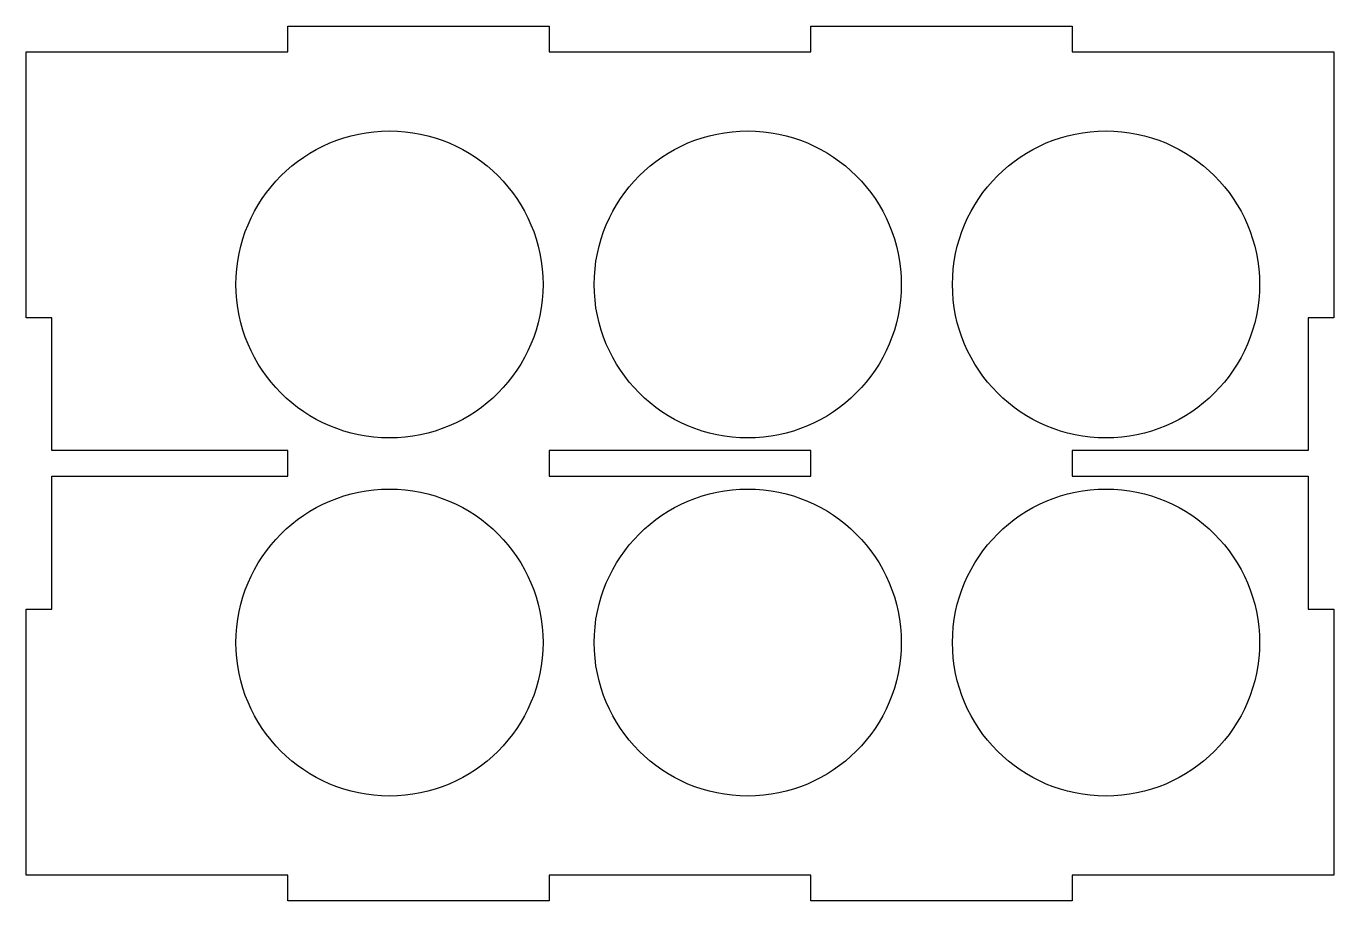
# Model space of a CAD drawing. Header units: millimetres. Extents: x 0 to 128, y 0 to 85.
import ezdxf

# ---------------------------------------------------------------- set-up
doc = ezdxf.new("R2010")
doc.units = ezdxf.units.MM
doc.layers.get('0').update_dxf_attribs({"linetype": 'CONTINUOUS'})

msp = doc.modelspace()

# ---------------------------------------------------------------- linework, layer by layer
for points in [[(25.55, 2.5), (0, 2.5), (0, 28.49), (2.5, 28.49), (2.5, 41.5), (25.55, 41.5), (25.55, 44), (2.5, 44), (2.5, 56.99), (0, 56.99), (0, 82.98), (25.55, 82.98), (25.55, 85.48), (51.1, 85.48), (51.1, 82.98), (76.66, 82.98), (76.66, 85.48), (102.21, 85.48), (102.21, 82.98), (127.76, 82.98), (127.76, 56.99), (125.26, 56.99), (125.26, 44), (102.21, 44), (102.21, 41.5), (125.26, 41.5), (125.26, 28.49), (127.76, 28.49), (127.76, 2.5), (102.21, 2.5), (102.21, 0), (76.66, 0), (76.66, 2.5), (51.1, 2.5), (51.1, 0), (25.55, 0)], [(51.1, 44), (51.1, 41.5), (76.66, 41.5), (76.66, 44)]]:
    msp.add_lwpolyline(points, close=True)
for centre in [(35.5, 60.24), (70.5, 60.24), (105.5, 60.24), (35.5, 25.24), (70.5, 25.24), (105.5, 25.24)]:
    msp.add_circle(centre, 15)

doc.saveas('drawing.dxf')
